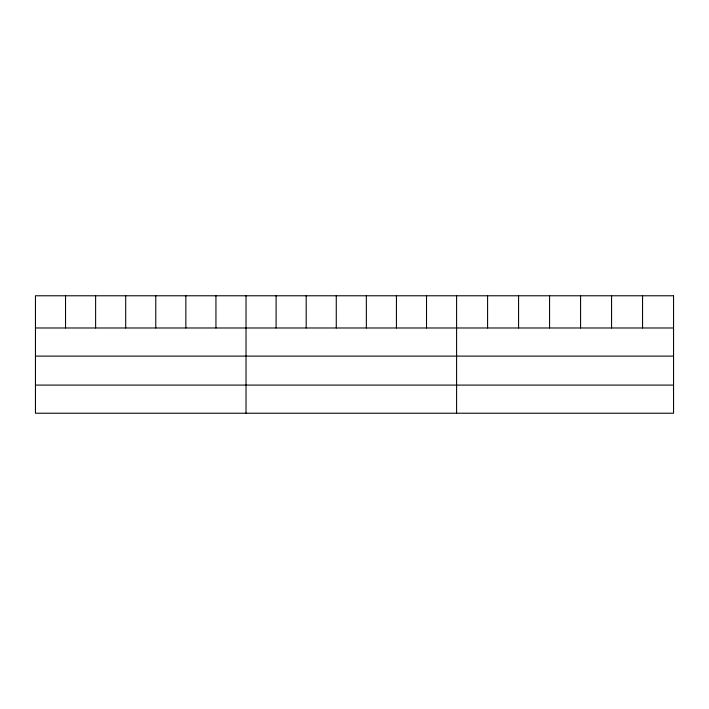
<?xml version="1.0" encoding="UTF-8"?>
<svg xmlns="http://www.w3.org/2000/svg" width="709" height="709" viewBox="0 0 709 709"><rect width="100%" height="100%" fill="white"/><g stroke="black" fill="none" stroke-linecap="round" stroke-linejoin="round"><path stroke-width="1.06" d="M35.45 327.983L673.55 327.983M35.45 356.113L673.55 356.113M35.45 385.093L673.55 385.093M642.558 295.777L642.558 327.983M611.566 295.777L611.566 327.983M580.574 295.777L580.574 327.983M549.572 295.777L549.572 327.983M518.58 295.777L518.58 327.983M487.588 295.777L487.588 327.983M456.596 295.777L456.596 413.223M426.517 295.777L426.517 327.983M396.428 295.777L396.428 327.983M366.349 295.777L366.349 327.983M336.27 295.777L336.27 327.983M306.191 295.777L306.191 327.983M276.102 295.777L276.102 327.983M246.023 295.777L246.023 413.223M215.944 295.777L215.944 327.983M185.855 295.777L185.855 327.983M155.776 295.777L155.776 327.983M125.697 295.777L125.697 327.983M95.618 295.777L95.618 327.983M65.529 295.777L65.529 327.983M673.55 295.777L35.45 295.777L35.45 413.223L673.55 413.223L673.55 295.777"/></g></svg>
